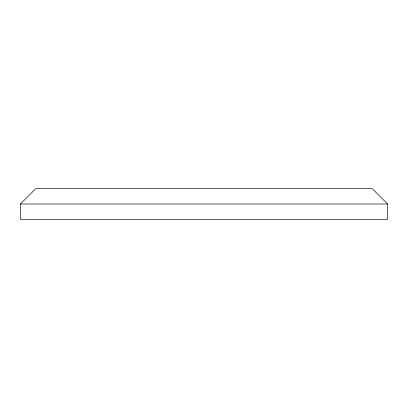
<?xml version="1.0" encoding="UTF-8"?>
<svg xmlns="http://www.w3.org/2000/svg" width="408" height="408" viewBox="0 0 408 408"><rect width="100%" height="100%" fill="white"/><g stroke="black" fill="none" stroke-linecap="round" stroke-linejoin="round"><path stroke-width="0.61" d="M20.4 204L35.7 188.7L372.3 188.7L387.6 204L387.6 219.3L20.4 219.3L20.4 204L387.6 204"/></g></svg>
